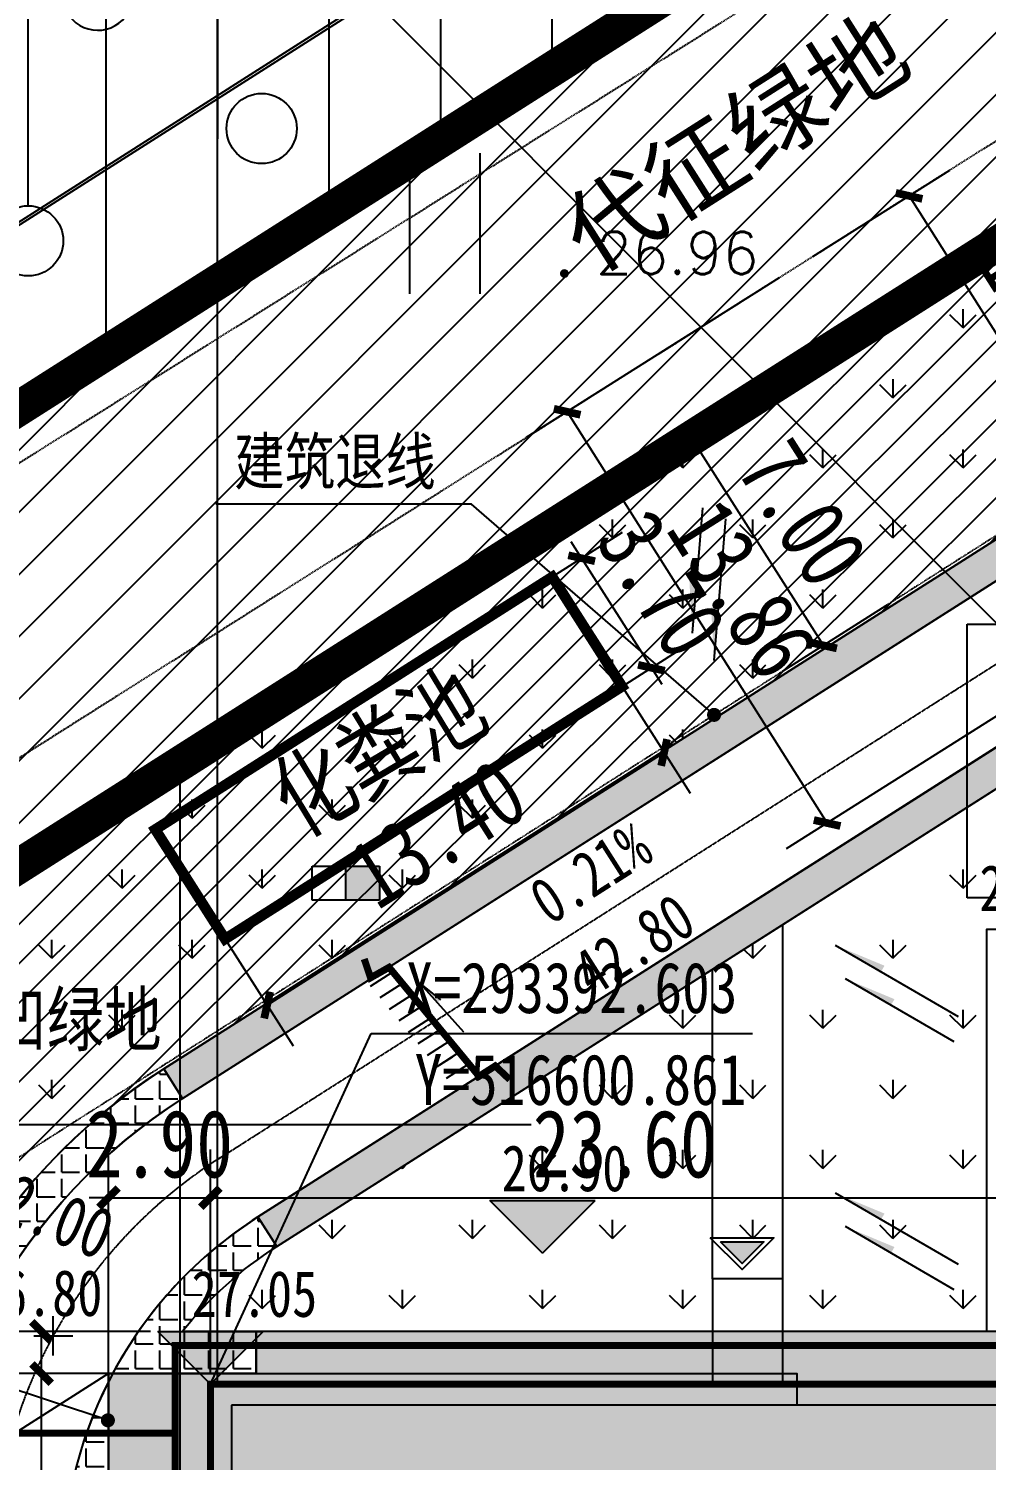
# Model space of a CAD drawing. Extents: x 1977 to 1034874806, y 3985 to 587211952.
# Drawn here: x 516595687 to 516622956, y 293390431 to 293431220 of the extents above; entities that cross this region are included whole.
import ezdxf
from ezdxf.xclip import XClip

# ---------------------------------------------------------------- set-up
doc = ezdxf.new("R2010")
doc.units = 0
doc.header["$LTSCALE"] = 10
doc.header["$MEASUREMENT"] = 0
doc.header["$XCLIPFRAME"] = 0
for name, pattern in [('ACAD_ISO04W100', [30, 24, -3, 0, -3]), ('DASH', [0.35, 0.25, -0.1]), ('X-地形图$0$444', [0.30000000000000004, 0.2, -0.1]), ('红线参照$0$DIVIDE2', [0.625, 0.25, -0.125, 0, -0.125, 0, -0.125])]:
    doc.linetypes.add(name, pattern=pattern)
for name, color, linetype in [('01-标注_入口', 7, 'Continuous'), ('01-标注_尺寸', 3, 'Continuous'), ('01-标注_符号2', 200, 'Continuous'), ('02-TEXT_房间', 7, 'Continuous'), ('02-TEXT_标注', 4, 'Continuous'), ('05-填充_第4批规证建筑', 252, 'Continuous'), ('A-E_楼梯', 171, 'Continuous'), ('DIM_ELEV', 3, 'Continuous'), ('DIM_SYMB', 3, 'Continuous'), ('M-建筑 地下室轮廓', 120, 'DASH'), ('M-建筑 坐标', 3, 'Continuous'), ('M-建筑 轮廓', 51, 'Continuous'), ('M-建筑 雨棚', 140, 'DASH'), ('M-建筑 首层轮廓', 4, 'Continuous'), ('M-建筑影响线', 9, 'Continuous'), ('M-用地 代征绿地', 126, 'Continuous'), ('M-用地 代征道路', 216, 'Continuous'), ('M-用地 地形图', 8, 'Continuous'), ('M-用地 建筑退线', 5, 'Continuous'), ('M-用地 红线', 20, 'ACAD_ISO04W100'), ('M-绿化 填充 实土109', 126, 'Continuous'), ('M-绿化 首层轮廓', 197, 'Continuous'), ('M-道路 边线', 2, 'Continuous'), ('M-雨水化粪', 4, 'TG_Y'), ('PUB_TEXT', 7, 'Continuous'), ('SPACE', 7, 'Continuous'), ('SPACE_HATCH', 8, 'Continuous'), ('TWT_雨水口', 4, 'Continuous'), ('X-地形图$0$GCD', 1, 'Continuous'), ('X-地形图$0$JTSS', 3, 'Continuous'), ('X-地形图$0$电力', 7, 'Continuous'), ('竖向', 3, 'Continuous'), ('透水铺装', 32, 'Continuous'), ('道路中心线', 1, 'Continuous'), ('道路横断面示意', 7, 'Continuous')]:
    doc.layers.add(name, color=color, linetype=linetype)
doc.styles.add('TG_LINETYPE', font='simplex_.ttf', dxfattribs={"width": 0.8, "height": 3, "bigfont": 'HZTXT'})
doc.styles.add('X-地形图$0$HZ', font='simplex.shx', dxfattribs={"bigfont": 'hztxt.shx'})
doc.styles.add('台湖总图-0812$0$黑体', font='simhei.ttf')
doc.styles.add('黑', font='simhei.ttf', dxfattribs={"width": 0.8})
doc.styles.add('黑体', font='simhei.ttf', dxfattribs={"width": 0.8})
doc.styles.add('黑体_T3', font='simhei.ttf', dxfattribs={"width": 0.8})
doc.linetypes.add('TG_Y', pattern='A,2,-0.3,["Y",TG_LINETYPE,S=0.1,R=0,X=-0.18,Y=-0.05],0', length=2.3)
doc.dimstyles.new('_TCH_ARCH&&550', dxfattribs={"dimtxt": 1925, "dimasz": 550, "dimexe": 1375, "dimexo": 0, "dimgap": 550, "dimtad": 1, "dimlfac": 0.001, "dimzin": 0, "dimdsep": 46, "dimtxsty": '黑体_T3', "dimblk": 'ARCHTICK', "dimcen": 0.09, "dimclrt": 7, "dimazin": 2, "dimtfac": 1, "dimtix": 1, "dimtmove": 2, "dimatfit": 3, "dimfxl": 0, "dimtolj": 1, "dimtzin": 0, "dimarcsym": 0})
pattern_1 = [(90, (517055335.4446925, 293344865.7831467), (-1995.59095, 1995.59095), [529.16132, -3462.0203]), (45, (517055335.4446925, 293344865.7831467), (-1995.592310163021, 1995.592310163021), [529.16132, -2293.0323]), (135, (517055335.4446925, 293344865.7831467), (-1995.592310163021, -1995.592310163021), [529.16132, -2293.0323])]
pattern_2 = [(0, (0, 0), (0, 698.5), [508, -190.5]), (90, (0, 0), (-698.5, 4.277078946022131e-14), [508, -190.5])]

# ---------------------------------------------------------------- blocks, each defined once
blk = doc.blocks.new('A$C45BC216B')
at = {"layer": '05-填充_第4批规证建筑', "ltscale": 0.02}
h = blk.add_hatch(color=256, dxfattribs=at)
h.dxf.hatch_style = 1
h.paths.add_polyline_path([(516645461.0649107, 293387803.4801897), (516671461.0649107, 293387803.4801906), (516671461.0648952, 293399803.4801601), (516704661.0649109, 293399803.480189), (516704661.064911, 293429303.4801897), (516661061.064911, 293429303.4801897), (516661061.0649109, 293408253.4801897), (516627261.0649125, 293408253.4801897), (516627261.0649125, 293404053.4801901), (516624461.0649107, 293404053.4801901), (516624461.0649107, 293392603.4801897), (516600861.0649108, 293392603.4801896), (516600861.0649108, 293362003.4801895), (516645461.0649107, 293362003.4801895)])
h = blk.add_hatch(color=256, dxfattribs=at)
h.dxf.hatch_style = 1
h.paths.add_polyline_path([(516602161.0649107, 293394103.4801896), (516602161.0649107, 293392903.4801899), (516597961.0649109, 293392903.4801899), (516597961.0649109, 293371703.4801898), (516599361.0649107, 293371703.4801898), (516599361.0649107, 293363103.4801896), (516600861.0649108, 293363103.4801896), (516600861.0649108, 293362003.4801895), (516602161.0649109, 293362003.4801895), (516602161.0649109, 293362603.4801899), (516601461.0649107, 293362603.4801899), (516601461.0649107, 293363103.4801896), (516601461.0649107, 293392003.4619933), (516644861.0649107, 293392003.4619933), (516644861.0649107, 293362603.4801899), (516602161.0649109, 293362603.4801899), (516602161.0649109, 293361903.4801899), (516617561.0649109, 293361903.4801899), (516617561.0649109, 293360503.4801898), (516644461.0649109, 293360503.4801898), (516644461.0649109, 293361203.4801896), (516648361.0649107, 293361203.4801896), (516648361.0649107, 293371703.4801896), (516646961.0649107, 293371703.4801896), (516646961.0649107, 293377303.4801899), (516648361.0649109, 293377303.4801899), (516648361.0649109, 293391453.4801899), (516646961.0649107, 293391453.4801899), (516646961.0649107, 293392603.4801896), (516628761.0649107, 293392603.4801896), (516628761.0649107, 293394103.4801896)])
h = blk.add_hatch(color=256, dxfattribs=at)
h.dxf.hatch_style = 1
h.paths.add_polyline_path([(516601461.0649107, 293392003.4619933), (516644861.0649107, 293392003.4619933), (516644861.0649107, 293362603.4801899), (516601461.0649107, 293362603.4801899)])
blk.add_lwpolyline([(516628761.0649107, 293394103.4801896), (516602161.0649107, 293394103.4801896), (516602161.0649107, 293392903.4801899), (516597961.0649109, 293392903.4801899), (516597961.0649109, 293371703.4801898), (516599361.0649107, 293371703.4801898), (516599361.0649107, 293363103.4801896), (516600861.0649108, 293363103.4801896), (516600861.0649108, 293362003.4801895), (516602161.0649109, 293362003.4801895), (516602161.0649109, 293362603.4801899), (516601461.0649107, 293362603.4801899), (516601461.0649107, 293363103.4801896)], dxfattribs=at)
at = {"layer": 'A-E_楼梯'}
blk.add_lwpolyline([(516617161.0649107, 293392603.4801897), (516617161.0649107, 293395603.4792562), (516615161.0649107, 293395603.4792562), (516615161.0649107, 293392603.4801897)], dxfattribs=at)
at = {"layer": 'M-建筑 轮廓'}
for points in [[(516602161.0649107, 293394103.4801896), (516602161.0649107, 293392903.4801899)], [(516646961.0649107, 293391453.4801899), (516646961.0649107, 293392603.4801896), (516628761.0649107, 293392603.4801896), (516628761.0649107, 293394103.4801896), (516619161.0649107, 293394103.4801896), (516602161.0649107, 293394103.4801896)], [(516597961.0649109, 293371703.4801898), (516597961.0649109, 293392903.4801899), (516617561.0649109, 293392903.4801899), (516617561.0649109, 293392003.4824865)], [(516601461.0649107, 293392003.4619933), (516601461.0649107, 293362603.4801899), (516644861.0649107, 293362603.4801899), (516644861.0649107, 293392003.4824865), (516601461.0649107, 293392003.4824865)]]:
    blk.add_lwpolyline(points, dxfattribs=at)
at = {"layer": 'M-建筑 首层轮廓', "const_width": 200}
blk.add_lwpolyline([(516645461.0649107, 293387803.4801897), (516671461.0649107, 293387803.4801906), (516671461.0648952, 293399803.4801601), (516704661.0649109, 293399803.480189), (516704661.064911, 293429303.4801897), (516661061.064911, 293429303.4801897), (516661061.0649109, 293408253.4801897), (516627261.0649125, 293408253.4801897), (516627261.0649125, 293404053.4801901), (516624461.0649107, 293404053.4801901), (516624461.0649107, 293392603.4801897), (516600861.0649108, 293392603.4801896), (516600861.0649108, 293362003.4801895), (516645461.0649107, 293362003.4801895), (516645461.0649107, 293387803.4801897)], dxfattribs=at)
blk = doc.blocks.new('A$C29D53FC1')
at = {"layer": '道路横断面示意'}
h = blk.add_hatch(color=256, dxfattribs=at)
h.dxf.hatch_style = 1
h.paths.add_polyline_path([(856.7492861747742, -124.9961168766022), (530.9660828113556, -20.01970621943474), (522.7596299648285, -76.26843333244324)])
for p, q in [((0, 0), (856.7492861747742, -124.9961168766022)), ((856.7492861747742, -124.9961168766022), (530.9660828113556, -20.01970621943474))]:
    blk.add_line(p, q, dxfattribs=at)
blk = doc.blocks.new('X-地形图$0$BC026')
for p, q in [((0, 0.5), (0, 4.499999999999972)), ((0.1900000000023283, 3.600000000005821), (0.389999999984866, 3.899999999994179)), ((0.389999999984866, 3.899999999994179), (0.4899999999906868, 4)), ((0.4899999999906868, 4), (0.6900000000023283, 3.899999999994179)), ((0.6900000000023283, 3.899999999994179), (0.889999999984866, 3.600000000005821)), ((0, 3.5), (0.1900000000023283, 3.600000000005821)), ((0.4899999999906868, 3.5), (1.489999999990687, 3.5)), ((0.889999999984866, 3.600000000005821), (0.9899999999906868, 3.5))]:
    blk.add_line(p, q)
blk.add_circle((0, 0), 0.5)
blk.add_arc((0.9899999999906868, 3.5), 0.5, 179, 0)
blk = doc.blocks.new('X-地形图$0$BC112')
for p, q in [((-0.4915175116158945, -0.9911522878941952), (-0.4915175116158944, 1.008847712105805)), ((0.5084824883841055, -0.9911522878941952), (0.5084824883841057, 1.008847712105805))]:
    blk.add_line(p, q)
blk = doc.blocks.new('X-地形图$0$BC200')
at = {"linetype": 'Continuous', "const_width": 0.25, "flags": 128}
blk.add_lwpolyline([(-0.125, 0, 1), (0.125, 0, 1)], format="xyb", close=True, dxfattribs=at)
blk = doc.blocks.new('X-地形图$0$A$C7BFD1BD2')
at = {"layer": 'X-地形图$0$GCD', "linetype": 'Continuous', "xscale": 0.4999999999999998, "yscale": 0.4999999999999998, "zscale": 0.4999999999999998, "rotation": 32.7878370276766}
blk.add_blockref('X-地形图$0$BC200', (-689.057538725785, -325.7570173363783), dxfattribs=at)
at = {"layer": 'X-地形图$0$GCD', "linetype": 'Continuous', "style": 'X-地形图$0$HZ'}
blk.add_text('26.96', height=1.2, dxfattribs=at).set_placement((-688.1562626607483, -325.7712108070846))
blk = doc.blocks.new('dixingtu')
at = {"linetype": 'Continuous', "flags": 128}
blk.add_lwpolyline([(516477350, 293350659.9999999), (516509017.2677822, 293370607.7003394), (516554766.3621155, 293399740.5104846), (516593674.5640129, 293424517.0721954), (516678045.6086006, 293478244.1603388), (516727579.904788, 293509787.369391), (516741990.7534523, 293518964.1306861), (516743641.0000001, 293520015.0000001), (516745467.4899663, 293520686.1968683), (516747307.2158424, 293521182.7947814), (516749380.9230906, 293521541.9296396), (516751784.9999999, 293521705.0000001), (516784668.0000001, 293542838.9999999), (516785298.1333502, 293544128.0076659), (516786034.6401555, 293545329.5288144), (516787337.4379943, 293546982.1601357), (516788634.3761, 293548245.0860239), (516791252.561213, 293549987.0634681), (516799819.4256775, 293554708.1119512), (516811396.8539117, 293560507.6106482), (516827341.3852009, 293567143.8703304)], dxfattribs=at)
for points in [[(516746042, 293503250), (516737758.9999999, 293505089), (516712451, 293488979), (516692895, 293482457), (516564247.9999999, 293400565), (516570155, 293391286)], [(516833602, 293391772), (516765370, 293498958), (516746042, 293503250), (516570155, 293391286), (516645905, 293272290)]]:
    blk.add_lwpolyline(points, close=True)
at = {"linetype": 'Continuous'}
for points in [[(516600000, 293390000), (516600000, 293410000)], [(516590000, 293400000), (516610000, 293400000)]]:
    blk.add_lwpolyline(points, dxfattribs=at)
blk.add_circle((516602320.6005094, 293428373.5058855), 1000, dxfattribs=at)
at = {"layer": 'X-地形图$0$JTSS', "linetype": 'Continuous', "flags": 128}
blk.add_lwpolyline([(516639854.0191551, 293454042.9590729), (516583216.4440803, 293417937.2168961)], dxfattribs=at)
at = {"layer": 'X-地形图$0$电力', "color": 1, "linetype": 'X-地形图$0$444', "ltscale": 15, "flags": 128}
for points in [[(517096040.4487052, 293622380.9259674), (517010927.5756931, 293583581.5241916), (516920513.3284032, 293582035.1778046), (516807062.1717331, 293552555.9432192), (516649774.270679, 293452964.209474), (516521231.8313367, 293372274.5795141)], [(517099757.972297, 293615401.366243), (517012674.3437461, 293575859.0646824), (516921641.1811662, 293574262.3667682), (516810373.721694, 293545381.210527), (516653221.6376883, 293446968.9922549), (516524795.2996068, 293365825.6311566)]]:
    blk.add_lwpolyline(points, dxfattribs=at)
at = {"linetype": 'Continuous'}
for name, p, xscale, yscale, zscale in [('X-地形图$0$A$C7BFD1BD2', (517300000, 293750000), 1000, 1000, 1000), ('X-地形图$0$BC026', (516595672.9999999, 293425174), 2000, 2000, 2000), ('X-地形图$0$BC112', (516607528.351617, 293425650.2202157), 2000, 2000, 2000)]:
    blk.add_blockref(name, p, dxfattribs=dict(at, xscale=xscale, yscale=yscale, zscale=zscale))
blk = doc.blocks.new('$TwtSys$00000424')
at = {"layer": 'TWT_雨水口', "linetype": 'ByBlock'}
for p, q in [((-600, 300), (600, 300)), ((-600, -300), (-600, 300)), ((0, -300), (0, 300)), ((600, 300), (600, -300)), ((600, -300), (-600, -300))]:
    blk.add_line(p, q, dxfattribs=at)
blk.add_solid([(0, 300), (600, 300), (0, -300), (600, -300)], dxfattribs=at)
blk = doc.blocks.new('A$C7D9C65F7')
for points in [[(21599.9999999404, 42650), (19550, 42650), (19550, 50450), (56700, 50450)], [(50400, 24000.0000000596), (50400, 21900), (45500.00000023842, 21900)]]:
    blk.add_lwpolyline(points)
blk = doc.blocks.new('_ArchTick')
at = {"color": 0, "linetype": 'ByBlock', "const_width": 0.4}
blk.add_lwpolyline([(-0.5, -0.5), (0.5, 0.5)], dxfattribs=at)
blk = doc.blocks.new('*D199')
at = {"layer": '01-标注_尺寸', "color": 0, "lineweight": -2, "transparency": 16777216}
for p, q in [((516612584.362431, 293412479.226196), (516614520.2432619, 293409438.1034093)), ((516602477.8524088, 293403402.2565307), (516613781.8709143, 293410598.0306814)), ((516601280.3439255, 293405283.4520453), (516603216.2247564, 293402242.3292587))]:
    blk.add_line(p, q, dxfattribs=at)
at = {"layer": 'Defpoints', "color": 0, "transparency": 16777216}
for p in [(516612584.362431, 293412479.226196), (516613781.8709143, 293410598.0306814), (516601280.3439255, 293405283.4520453)]:
    blk.add_point(p, dxfattribs=at)
at = {"layer": '01-标注_尺寸', "color": 0, "lineweight": -2, "transparency": 16777216, "xscale": 550, "yscale": 550, "zscale": 550}
for p, rotation in [((516613781.8709143, 293410598.0306814), 32.47951739491904), ((516602477.8524088, 293403402.2565307), 212.4795173949191)]:
    blk.add_blockref('_ArchTick', p, dxfattribs=dict(at, rotation=rotation))
at = {"layer": '01-标注_尺寸', "color": 7, "transparency": 16777216, "insert": (516607311.8446563, 293408285.1866288), "char_height": 1925, "attachment_point": 5, "rotation": 32.47951739491904, "style": '黑体_T3'}
blk.add_mtext('\\A1;13.40', dxfattribs=at)
blk = doc.blocks.new('*D200')
at = {"layer": '01-标注_尺寸', "color": 0, "lineweight": -2, "transparency": 16777216}
for p, q in [((516610597.4695686, 293415600.4850371), (516612593.0278178, 293416870.7931545)), ((516611433.1005458, 293416132.4208069), (516611137.7516067, 293416596.3917156)), ((516611433.1005458, 293416132.4208069), (516613419.9934083, 293413011.1619658)), ((516612584.362431, 293412479.226196), (516614579.9206803, 293413749.5343134)), ((516613419.9934083, 293413011.1619658), (516613715.3423473, 293412547.191057))]:
    blk.add_line(p, q, dxfattribs=at)
at = {"layer": 'Defpoints', "color": 0, "transparency": 16777216}
for p in [(516610597.4695686, 293415600.4850371), (516613419.9934083, 293413011.1619658), (516612584.362431, 293412479.226196)]:
    blk.add_point(p, dxfattribs=at)
at = {"layer": '01-标注_尺寸', "color": 0, "lineweight": -2, "transparency": 16777216, "xscale": 550, "yscale": 550, "zscale": 550}
for p, rotation in [((516611433.1005458, 293416132.4208069), 302.4795173949512), ((516613419.9934083, 293413011.1619658), 122.4795173949512)]:
    blk.add_blockref('_ArchTick', p, dxfattribs=dict(at, rotation=rotation))
at = {"layer": '01-标注_尺寸', "color": 7, "transparency": 16777216, "insert": (516613711.5899997, 293415389.8083917), "char_height": 1925, "attachment_point": 5, "rotation": 302.47951739495124, "style": '黑体_T3'}
blk.add_mtext('\\A1;3.70', dxfattribs=at)
blk = doc.blocks.new('*D213')
at = {"layer": '01-标注_尺寸', "color": 0, "lineweight": -2, "transparency": 16777216}
for p, q in [((516600861.0649113, 293392903.480189), (516600861.0649113, 293399289.8989553)), ((516624461.0649112, 293392903.480189), (516624461.0649112, 293399289.8989553)), ((516600861.0649113, 293397914.8989553), (516624461.0649112, 293397914.8989553))]:
    blk.add_line(p, q, dxfattribs=at)
at = {"layer": 'Defpoints', "color": 0, "transparency": 16777216}
for p in [(516624461.0649112, 293397914.8989553), (516600861.0649113, 293392903.480189), (516624461.0649112, 293392903.480189)]:
    blk.add_point(p, dxfattribs=at)
at = {"layer": '01-标注_尺寸', "color": 0, "lineweight": -2, "transparency": 16777216, "xscale": 550, "yscale": 550, "zscale": 550, "rotation": 180}
blk.add_blockref('_ArchTick', (516600861.0649113, 293397914.8989553), dxfattribs=at)
at = {"layer": '01-标注_尺寸', "color": 0, "lineweight": -2, "transparency": 16777216, "xscale": 550, "yscale": 550, "zscale": 550}
blk.add_blockref('_ArchTick', (516624461.0649112, 293397914.8989553), dxfattribs=at)
at = {"layer": '01-标注_尺寸', "color": 7, "transparency": 16777216, "insert": (516612661.0649112, 293399438.2135621), "char_height": 1925, "attachment_point": 5, "style": '黑体_T3'}
blk.add_mtext('\\A1;23.60', dxfattribs=at)
blk = doc.blocks.new('*D214')
at = {"layer": '01-标注_尺寸', "color": 0, "lineweight": -2, "transparency": 16777216}
for p, q in [((516597961.0649115, 293392903.480189), (516597961.0649115, 293399289.8989553)), ((516600861.0649113, 293392903.480189), (516600861.0649113, 293399289.8989553)), ((516597961.0649115, 293397914.8989553), (516597411.0649115, 293397914.8989553)), ((516597961.0649115, 293397914.8989553), (516600861.0649113, 293397914.8989553)), ((516600861.0649113, 293397914.8989553), (516601411.0649113, 293397914.8989553))]:
    blk.add_line(p, q, dxfattribs=at)
at = {"layer": 'Defpoints', "color": 0, "transparency": 16777216}
for p in [(516600861.0649113, 293397914.8989553), (516597961.0649115, 293392903.480189), (516600861.0649113, 293392903.480189)]:
    blk.add_point(p, dxfattribs=at)
at = {"layer": '01-标注_尺寸', "color": 0, "lineweight": -2, "transparency": 16777216, "xscale": 550, "yscale": 550, "zscale": 550}
blk.add_blockref('_ArchTick', (516597961.0649115, 293397914.8989553), dxfattribs=at)
at = {"layer": '01-标注_尺寸', "color": 0, "lineweight": -2, "transparency": 16777216, "xscale": 550, "yscale": 550, "zscale": 550, "rotation": 180}
blk.add_blockref('_ArchTick', (516600861.0649113, 293397914.8989553), dxfattribs=at)
at = {"layer": '01-标注_尺寸', "color": 7, "transparency": 16777216, "insert": (516599411.0649114, 293399438.2135621), "char_height": 1925, "attachment_point": 5, "style": '黑体_T3'}
blk.add_mtext('\\A1;2.90', dxfattribs=at)
blk = doc.blocks.new('*D244')
at = {"layer": '01-标注_尺寸', "color": 0, "lineweight": -2, "transparency": 16777216}
for p, q in [((516617058.3320761, 293424119.8530002), (516609857.9995436, 293419570.4810299)), ((516611020.4160411, 293420304.9283638), (516618423.1488762, 293408588.5555524)), ((516624461.0649111, 293412403.4801888), (516617260.7323787, 293407854.1082186))]:
    blk.add_line(p, q, dxfattribs=at)
at = {"layer": 'Defpoints', "color": 0, "transparency": 16777216}
for p in [(516617058.3320761, 293424119.8530002), (516624461.0649111, 293412403.4801888), (516618423.1488762, 293408588.5555524)]:
    blk.add_point(p, dxfattribs=at)
at = {"layer": '01-标注_尺寸', "color": 0, "lineweight": -2, "transparency": 16777216, "xscale": 550, "yscale": 550, "zscale": 550}
for p, rotation in [((516611020.4160411, 293420304.9283638), 122.2858453765539), ((516618423.1488762, 293408588.5555524), 302.2858453765539)]:
    blk.add_blockref('_ArchTick', p, dxfattribs=dict(at, rotation=rotation))
at = {"layer": '01-标注_尺寸', "color": 7, "transparency": 16777216, "insert": (516616000.440606, 293415254.6340254), "char_height": 1925, "attachment_point": 5, "rotation": 302.28584537655394, "style": '黑体_T3'}
blk.add_mtext('\\A1;13.86', dxfattribs=at)
blk = doc.blocks.new('*D253')
at = {"layer": '01-标注_尺寸', "color": 0, "lineweight": -2, "transparency": 16777216}
for p, q in [((516618019.0289996, 293424726.848253), (516621917.4470535, 293427189.9780797)), ((516620755.030556, 293426455.5307458), (516626414.3219881, 293417498.5185525)), ((516623678.3204317, 293415769.8360596), (516627576.7384856, 293418232.9658864))]:
    blk.add_line(p, q, dxfattribs=at)
at = {"layer": 'Defpoints', "color": 0, "transparency": 16777216}
for p in [(516618019.0289996, 293424726.848253), (516626414.3219881, 293417498.5185525), (516623678.3204317, 293415769.8360596)]:
    blk.add_point(p, dxfattribs=at)
at = {"layer": '01-标注_尺寸', "color": 0, "lineweight": -2, "transparency": 16777216, "xscale": 550, "yscale": 550, "zscale": 550}
for p, rotation in [((516620755.030556, 293426455.5307458), 122.2858453766537), ((516626414.3219881, 293417498.5185525), 302.2858453766537)]:
    blk.add_blockref('_ArchTick', p, dxfattribs=dict(at, rotation=rotation))
at = {"layer": '01-标注_尺寸', "color": 7, "transparency": 16777216, "insert": (516624872.477021, 293422790.6932685), "char_height": 1925, "attachment_point": 5, "rotation": 302.2858453766537, "style": '黑体_T3'}
blk.add_mtext('\\A1;10.60', dxfattribs=at)
blk = doc.blocks.new('*D254')
at = {"layer": '01-标注_尺寸', "color": 0, "lineweight": -2, "transparency": 16777216}
for p, q in [((516590675.438276, 293404348.6501726), (516585352.1888889, 293400960.0410407)), ((516586512.1161609, 293401698.4133883), (516593797.7427964, 293390253.2434046)), ((516597961.0649116, 293392903.480189), (516592637.8155244, 293389514.8710571))]:
    blk.add_line(p, q, dxfattribs=at)
at = {"layer": 'Defpoints', "color": 0, "transparency": 16777216}
for p in [(516590675.438276, 293404348.6501726), (516597961.0649116, 293392903.480189), (516593797.7427964, 293390253.2434046)]:
    blk.add_point(p, dxfattribs=at)
at = {"layer": '01-标注_尺寸', "color": 0, "lineweight": -2, "transparency": 16777216, "xscale": 550, "yscale": 550, "zscale": 550}
for p, rotation in [((516586512.1161609, 293401698.4133883), 122.4795173932169), ((516593797.7427964, 293390253.2434046), 302.479517393217)]:
    blk.add_blockref('_ArchTick', p, dxfattribs=dict(at, rotation=rotation))
at = {"layer": '01-标注_尺寸', "color": 7, "transparency": 16777216, "insert": (516591430.8494779, 293396788.0379787), "char_height": 1925, "attachment_point": 5, "rotation": 302.47951739321695, "style": '黑体_T3'}
blk.add_mtext('\\A1;13.57', dxfattribs=at)
blk = doc.blocks.new('*D316')
at = {"layer": '01-标注_尺寸', "color": 0, "lineweight": -2, "transparency": 16777216}
for p, q in [((516616334.6112803, 293420682.4533886), (516613401.5129349, 293418815.3374383)), ((516614561.4402069, 293419553.7097859), (516618320.4267033, 293413648.6254919)), ((516620093.5977767, 293414777.3690947), (516617160.4994313, 293412910.2531444))]:
    blk.add_line(p, q, dxfattribs=at)
at = {"layer": 'Defpoints', "color": 0, "transparency": 16777216}
for p in [(516616334.6112803, 293420682.4533886), (516620093.5977767, 293414777.3690947), (516618320.4267033, 293413648.6254919)]:
    blk.add_point(p, dxfattribs=at)
at = {"layer": '01-标注_尺寸', "color": 0, "lineweight": -2, "transparency": 16777216, "xscale": 550, "yscale": 550, "zscale": 550}
for p, rotation in [((516614561.4402069, 293419553.7097859), 122.4795173935385), ((516618320.4267033, 293413648.6254919), 302.4795173935385)]:
    blk.add_blockref('_ArchTick', p, dxfattribs=dict(at, rotation=rotation))
at = {"layer": '01-标注_尺寸', "color": 7, "transparency": 16777216, "insert": (516617725.9764779, 293417419.1846442), "char_height": 1925, "attachment_point": 5, "rotation": 302.4795173935385, "style": '黑体_T3'}
blk.add_mtext('\\A1;7.00', dxfattribs=at)
blk = doc.blocks.new('*D338')
at = {"layer": '01-标注_尺寸', "color": 0, "lineweight": -2, "transparency": 16777216}
for p, q in [((516599158.2721416, 293392903.480189), (516594678.4556226, 293392903.480189)), ((516596053.4556226, 293361903.480189), (516596053.4556226, 293392903.480189)), ((516599158.2721416, 293361903.480189), (516594678.4556226, 293361903.480189))]:
    blk.add_line(p, q, dxfattribs=at)
at = {"layer": 'Defpoints', "color": 0, "transparency": 16777216}
for p in [(516596053.4556226, 293392903.480189), (516599158.2721416, 293392903.480189), (516599158.2721416, 293361903.480189)]:
    blk.add_point(p, dxfattribs=at)
at = {"layer": '01-标注_尺寸', "color": 0, "lineweight": -2, "transparency": 16777216, "xscale": 550, "yscale": 550, "zscale": 550}
for p, rotation in [((516596053.4556226, 293392903.480189), 90), ((516596053.4556226, 293361903.480189), 270)]:
    blk.add_blockref('_ArchTick', p, dxfattribs=dict(at, rotation=rotation))
at = {"layer": '01-标注_尺寸', "color": 7, "transparency": 16777216, "insert": (516594530.1410158, 293377403.480189), "char_height": 1925, "attachment_point": 5, "rotation": 90, "style": '黑体_T3'}
blk.add_mtext('\\A1;31.00', dxfattribs=at)
blk = doc.blocks.new('*D339')
at = {"layer": '01-标注_尺寸', "color": 0, "lineweight": -2, "transparency": 16777216}
for p, q in [((516599158.2721416, 293394103.4801887), (516594678.4556226, 293394103.4801887)), ((516596053.4556226, 293392903.480189), (516596053.4556226, 293394103.4801887)), ((516599158.2721416, 293392903.480189), (516594678.4556226, 293392903.480189))]:
    blk.add_line(p, q, dxfattribs=at)
at = {"layer": 'Defpoints', "color": 0, "transparency": 16777216}
for p in [(516596053.4556226, 293394103.4801887), (516599158.2721416, 293394103.4801887), (516599158.2721416, 293392903.480189)]:
    blk.add_point(p, dxfattribs=at)
at = {"layer": '01-标注_尺寸', "color": 0, "lineweight": -2, "transparency": 16777216, "xscale": 550, "yscale": 550, "zscale": 550}
for p, rotation in [((516596053.4556226, 293394103.4801887), 90), ((516596053.4556226, 293392903.480189), 270)]:
    blk.add_blockref('_ArchTick', p, dxfattribs=dict(at, rotation=rotation))
at = {"layer": '01-标注_尺寸', "color": 7, "transparency": 16777216, "insert": (516594158.916707, 293393556.8617455), "char_height": 1925, "attachment_point": 5, "rotation": 90, "style": '黑体_T3'}
blk.add_mtext('\\A1;1.20', dxfattribs=at)

msp = doc.modelspace()

# ---------------------------------------------------------------- hatches: boundary and pattern name
h = msp.add_hatch(color=1)
h.dxf.hatch_style = 1
h.paths.add_polyline_path([(516615386.2796226, 293396653.8706077), (516616616.6330776, 293396653.8706077), (516616001.4563501, 293396038.6938801)])
at = {"layer": 'DIM_ELEV'}
for points in [[(516610321.1564862, 293396337.8198789), (516608821.1564862, 293397837.8198789), (516611821.1564862, 293397837.8198789)], [(516600869.0079799, 293392603.5762017), (516599369.0079799, 293394103.5762017), (516602369.0079799, 293394103.5762017)]]:
    msp.add_hatch(color=256, dxfattribs=at).paths.add_polyline_path(points)
at = {"layer": 'DIM_SYMB'}
for points in [[(516614577.2230176, 293413999.2750208), (516614700.6563978, 293415494.1877944), (516614501.3346946, 293415510.6455784)], [(516615196.8948054, 293413221.6954435), (516615320.3281856, 293414716.6082171), (516615121.0064824, 293414733.0660011)], [(516618659.3933436, 293405103.9558816), (516619956.4466592, 293404350.5285816), (516620056.9036325, 293404523.4690236)], [(516618943.059326, 293404150.9833038), (516620240.1126416, 293403397.5560038), (516620340.5696149, 293403570.4964459)], [(516618659.3933436, 293398042.3621137), (516619956.4466592, 293397288.9348137), (516620056.9036325, 293397461.8752558)], [(516618943.059326, 293397089.3895359), (516620240.1126416, 293396335.9622359), (516620340.5696149, 293396508.902678)]]:
    msp.add_hatch(color=256, dxfattribs=at).paths.add_polyline_path(points)
at = {"layer": 'M-用地 代征绿地'}
h = msp.add_hatch(dxfattribs=at)
h.set_pattern_fill('普通砖', color=256, scale=500)
h.set_pattern_definition([(45, (5.364418029785156e-07, 897.5567491059301), (-883.8838300365748, 883.883830036575), [])])
edge = h.paths.add_edge_path()
edge.add_arc((516674838.2588053, 293463858.4275588), 9000.000000046586, 358.7041684678027, 392.4466951964138)
edge.add_line((516682433.2773948, 293468687.0601422), (516680064.9740942, 293472412.7369305))
edge.add_arc((516674923.0617489, 293469241.9651816), 6040.948274144181, 31.66015210198248, 46.82874837842731)
edge.add_line((516679056.1653323, 293473647.7013085), (516564248.0000005, 293400564.9999991))
edge.add_line((516564248.0000005, 293400564.9999991), (516570155.0000005, 293391285.9999991))
edge.add_line((516570155.0000005, 293391285.9999991), (516683835.9571207, 293463654.89617))
at = {"layer": 'M-用地 代征道路', "linetype": 'Continuous'}
h = msp.add_hatch(dxfattribs=at)
h.set_pattern_fill('ANSI31', color=256, scale=2000, angle=45)
h.set_pattern_definition([(90, (5.364418029785156e-07, -8.940696716308594e-07), (-3175, 6.821210263296962e-13), [])])
h.paths.add_polyline_path([(516760762.0000005, 293543440.9999991), (516556194.0000005, 293413218.9999991), (516564248.0000005, 293400564.9999991), (516692895.0000005, 293482456.9999991), (516712451.0000005, 293488978.9999991), (516737759.0000005, 293505088.9999991), (516746042.0000005, 293503249.9999991), (516765370.0000005, 293498957.9999991), (516833602.0000005, 293391771.9999991), (516850473.0000005, 293402511.9999991)])
at = {"layer": 'M-绿化 填充 实土109'}
h = msp.add_hatch(dxfattribs=at)
h.set_pattern_fill('GRASS', color=256, scale=1000)
h.set_pattern_definition(pattern_1)
h.paths.add_polyline_path([(516633779.2373632, 293425520.5157691, -0.1461276572978251), (516629658.0843403, 293420761.7803442), (516599532.0141963, 293401584.4942587, 0.2390501893800073), (516591697.2521083, 293388353.4799591), (516585561.0649102, 293388353.4799591), (516585561.0649102, 293374453.4801893), (516587061.0649102, 293374453.4801893), (516587061.0649102, 293373853.4801893), (516591660.981402, 293373853.4801893), (516591660.981402, 293362453.7578464, 0.1426759370933009), (516594320.0930377, 293353324.742515), (516570154.9999995, 293391285.9999997), (516682790.9449584, 293462989.6451162, -0.2274362349492388), (516679138.1643974, 293457112.2573946), (516663093.1023854, 293446898.4871324), (516658161.0647548, 293446898.4871324), (516658161.0647548, 293443758.9099562), (516639024.3412582, 293431577.0881583, 0.1461276583296468)])
h = msp.add_hatch(dxfattribs=at)
h.set_pattern_fill('GRASS', color=256, scale=1000)
h.set_pattern_definition(pattern_1)
edge = h.paths.add_edge_path()
edge.add_line((516624461.0649102, 293410341.0102423), (516624461.0649102, 293405553.4801898))
edge.add_line((516624461.0649102, 293405553.4801898), (516622961.0649102, 293405553.4801898))
edge.add_line((516622961.0649102, 293405553.4801898), (516622961.0649102, 293394103.4801893))
edge.add_line((516622961.0649102, 293394103.4801893), (516600062.1217643, 293394103.5762019))
edge.add_arc((516608660.9814051, 293387243.5752547), 11000.00000533035, 122.47951739918119, 141.4178236958619, ccw=False)
edge.add_line((516602754.0026212, 293396522.993435), (516624461.0649102, 293410341.0102423))
at = {"layer": 'SPACE_HATCH'}
h = msp.add_hatch(dxfattribs=at)
h.set_pattern_fill('ANSI31', color=256, scale=500, style=0)
h.set_pattern_definition([(45, (0, 0), (-561.2660075668219, 561.266007566822), [])])
h.paths.add_polyline_path([(516629658.0843403, 293420761.7803442, 0.1461276572978447), (516633779.2373632, 293425520.5157691, -0.1461276517003925), (516639024.3409516, 293431577.0879632), (516658161.0647548, 293443758.9099562), (516658161.0647548, 293446898.4871324), (516663093.1034821, 293446898.4871324), (516679138.1643974, 293457112.2573946, 0.2274362349483184), (516682790.9449584, 293462989.6451162), (516570154.9999995, 293391285.9999997), (516594320.0930377, 293353324.742515, -0.1426759370958129), (516591660.981402, 293362453.7578465), (516591660.981402, 293373853.4801893), (516587061.0649102, 293373853.4801893), (516587061.0649102, 293374453.4801893), (516585561.0649102, 293374453.4801893), (516585561.0649102, 293388353.4799591), (516591697.2521083, 293388353.4799591, -0.2390501893796007), (516599532.0141963, 293401584.4942587)])
h = msp.add_hatch(dxfattribs=at)
h.set_pattern_fill('ANGLE', color=256, scale=200, style=0)
h.set_pattern_definition(pattern_2)
h.paths.add_polyline_path([(516634690.8860255, 293425109.5441133, -0.1461276517002425), (516639561.3393576, 293430733.5040078), (516641720.1816112, 293432107.7535304), (516641183.1835217, 293432951.3369892), (516639024.3412682, 293431577.0874667, 0.1461276517008503), (516633779.2376798, 293425520.5152726, -0.1461276572971821), (516629658.084657, 293420761.7798477), (516599532.014513, 293401584.4937622), (516600069.0122884, 293400740.9101035), (516630195.0827279, 293419918.1963772, 0.1461276572966643)])
h = msp.add_hatch(dxfattribs=at)
h.set_pattern_fill('ANGLE', color=256, scale=200, style=0)
h.set_pattern_definition(pattern_2)
h.paths.add_polyline_path([(516659569.0082957, 293414753.5757071), (516631278.3464848, 293414753.5757074, 0.1426750810628694), (516628056.3580592, 293413815.0765308), (516602217.004646, 293397366.5762683), (516602754.0027354, 293396522.9928095), (516628593.3561302, 293412971.4930602, -0.1426750810642387), (516631278.3464849, 293413753.5757074), (516659569.0082957, 293413753.5757071)])
h = msp.add_hatch(dxfattribs=at)
h.set_pattern_fill('ANGLE', color=256, scale=200, style=0)
h.set_pattern_definition(pattern_2)
h.paths.add_polyline_path([(516592660.9817189, 293387243.5747627, -0.256386554436448), (516600069.0122884, 293400740.9101035), (516599532.014513, 293401584.4937622, 0.2563865602714726), (516591660.9817189, 293387243.5747627), (516591660.9817188, 293380703.480803), (516592261.0645749, 293380703.4806904), (516592261.0643985, 293378053.4808123), (516591660.9817188, 293378053.4808123), (516591660.9817188, 293368040.3079652), (516592660.9817188, 293368040.3079651)])
h = msp.add_hatch(dxfattribs=at)
h.set_pattern_fill('ANGLE', color=256, scale=200, style=0)
h.set_pattern_definition(pattern_2)
h.paths.add_polyline_path([(516602161.0649112, 293394103.5674012), (516600062.1217643, 293394103.5762019, -0.08282254462743512), (516602754.0024192, 293396522.9933063), (516602217.0043303, 293397366.5767642, 0.1288944824786246), (516598079.6073819, 293392903.480189), (516602161.0649112, 293392903.480189)])
h = msp.add_hatch(dxfattribs=at)
h.set_pattern_fill('ANGLE', color=256, scale=200, style=0)
h.set_pattern_definition(pattern_2)
h.paths.add_polyline_path([(516597660.9814026, 293387243.7333175, -0.05859244318483049), (516597961.0649115, 293389795.3956101), (516597961.0649114, 293392676.0504835, 0.1179925698714909), (516596660.9814032, 293387243.5752586), (516596660.9814031, 293368040.308461, 0.1426768708303805), (516598538.0249691, 293361596.2605844, 0.2469391788230844), (516608429.7335865, 293356403.5762051), (516608429.7335865, 293357403.5762056, -0.2420377911846688), (516599482.9077189, 293362004.0204985, -0.07611968285795785), (516598686.6222607, 293363403.4801883, -0.1020827882980979), (516597660.7013521, 293367753.6230904)])

# ---------------------------------------------------------------- linework, layer by layer
at = {"ltscale": 0.02}
for points in [[(516617161.0649112, 293395603.4792553), (516617161.0649112, 293405694.0646312)], [(516615161.0649112, 293395603.4792553), (516615161.0649112, 293404420.9290384)]]:
    msp.add_lwpolyline(points, dxfattribs=at)
at = {"color": 1}
msp.add_lwpolyline([(516615094.2563501, 293396774.8306077), (516616908.6563501, 293396774.8306077), (516616001.45635, 293395867.6306075), (516615094.2563501, 293396774.8306077)], dxfattribs=at)
msp.add_lwpolyline([(516615386.2796226, 293396653.8706077), (516616616.6330776, 293396653.8706077), (516616001.4563501, 293396038.6938801)], close=True, dxfattribs=at)
msp.add_lwpolyline([(516615386.2796226, 293396653.8706077), (516616616.6330776, 293396653.8706077), (516616001.4563501, 293396038.6938801)], close=True, dxfattribs=at)
at = {"layer": '01-标注_尺寸', "color": 221}
msp.add_lwpolyline([(516592619.9760377, 293397593.0649323, 0, 0, 0), (516598363.3363042, 293395266.836156, 363, 0, 0), (516599382.8829839, 293394853.8899512, 0, 0, 0)], format="xyseb", dxfattribs=at)
at = {"layer": '01-标注_符号2'}
for p, q in [((516625098.3769397, 293412418.0157458), (516603630.5085125, 293433932.2194621)), ((516597943.6493865, 293391571.9761022), (516589436.4741142, 293394404.6755962))]:
    msp.add_line(p, q, dxfattribs=at)
at = {"layer": '01-标注_符号2', "const_width": 200}
msp.add_lwpolyline([(516598038.5278345, 293391540.3836966, 1), (516597848.7709384, 293391603.5685079, 1)], format="xyb", close=True, dxfattribs=at)
at = {"layer": 'DIM_ELEV'}
for p, q in [((516610321.1564862, 293396337.8198789), (516608821.1564862, 293397837.8198789)), ((516608821.1564862, 293397837.8198789), (516611821.1564862, 293397837.8198789)), ((516610321.1564862, 293396337.8198789), (516611821.1564862, 293397837.8198789)), ((516600869.0079799, 293392603.5762017), (516599369.0079799, 293394103.5762017)), ((516599369.0079799, 293394103.5762017), (516602369.0079799, 293394103.5762017)), ((516600869.0079799, 293392603.5762017), (516602369.0079799, 293394103.5762017))]:
    msp.add_line(p, q, dxfattribs=at)
at = {"layer": 'DIM_SYMB'}
for points in [[(516614871.7702435, 293417566.5629767), (516614577.2230176, 293413999.2750208)], [(516615530.0160148, 293417256.1563837), (516615196.8948054, 293413221.6954435)], [(516622159.8724562, 293403070.6111494), (516618659.3933436, 293405103.9558816)], [(516622038.1982214, 293402353.0910252), (516618943.059326, 293404150.9833038)], [(516622159.8724562, 293396009.0173815), (516618659.3933436, 293398042.3621137)], [(516622038.1982214, 293395291.4972574), (516618943.059326, 293397089.3895359)]]:
    msp.add_lwpolyline(points, dxfattribs=at)
at = {"layer": 'M-建筑 地下室轮廓', "color": 5, "ltscale": 1.25, "const_width": 200, "flags": 128}
msp.add_lwpolyline([(516739988.0998544, 293410986.3910934), (516770150.7474848, 293427229.1612573), (516768349.0525442, 293430574.889177), (516757260.2105089, 293424603.4799587), (516752461.0649156, 293424603.479958), (516752460.9032056, 293424603.3329554), (516750460.4032091, 293424603.3329554), (516750460.56492, 293424603.4799587), (516731361.0649039, 293424603.4798013), (516731361.0648761, 293427003.4799109), (516729261.0650681, 293427003.4797535), (516729261.0649112, 293436203.4801903), (516729261.0649112, 293436203.4801903), (516752461.0649112, 293436203.4801903, 0.3115187985626325), (516761661.0649168, 293446203.4799585), (516761661.0649157, 293476503.4801903), (516745261.0649101, 293476503.4801903), (516745261.0649101, 293476503.4801904), (516723061.0649101, 293476503.4801903), (516723061.0649112, 293476303.4799585), (516723061.0649112, 293472203.4799585), (516716461.0649111, 293472203.47995), (516716461.0649112, 293442103.4799592), (516669661.0649112, 293442103.4799594), (516669661.0649112, 293442103.4799594), (516658161.0647548, 293434916.5416476), (516658161.0647548, 293407953.4799592), (516624761.0649112, 293407953.4799592), (516624761.0649112, 293393703.4799562), (516624761.0649112, 293393703.4799562), (516599861.0649111, 293393703.4799496), (516599861.0649111, 293360803.4799579), (516636111.0649299, 293360803.4799581), (516636111.06493, 293343053.561977)], format="xyb", dxfattribs=at)
msp.add_lwpolyline([(516599861.0649111, 293391203.4801887), (516594661.0649112, 293391203.4801887), (516594661.0649112, 293386853.4801887), (516587061.0649112, 293386853.4799585), (516587061.0649112, 293373853.4801887), (516594661.0649112, 293373853.4801887), (516594661.0649112, 293363403.4801886), (516599861.0649111, 293363403.4801884)], dxfattribs=at)
at = {"layer": 'M-建筑 坐标'}
for p, q in [((516600861.0649113, 293392603.4801887), (516605439.1844431, 293402589.1051344)), ((516605439.1844431, 293402589.1051344), (516616296.5093375, 293402589.1051344))]:
    msp.add_line(p, q, dxfattribs=at)
at = {"layer": 'M-建筑影响线', "linetype": 'DASH', "ltscale": 2}
msp.add_lwpolyline([(516601069.0079798, 293392603.5762013), (516601069.0079798, 293488483.5762013), (516645469.0079798, 293488483.5762013), (516645469.0079798, 293387803.5762013)], dxfattribs=at)
at = {"layer": 'M-用地 代征道路', "linetype": 'Continuous'}
msp.add_lwpolyline([(516833602.0000005, 293391771.9999991), (516850473.0000005, 293402511.9999991), (516760762.0000005, 293543440.9999991), (516556194.0000005, 293413218.9999991), (516564248.0000005, 293400564.9999991), (516692895.0000005, 293482456.9999991), (516712451.0000005, 293488978.9999991), (516737759.0000005, 293505088.9999991), (516765370.0000005, 293498957.9999991), (516833602.0000005, 293391771.9999991)], close=True, dxfattribs=at)
at = {"layer": 'M-用地 建筑退线'}
for p, q in [((516608296.9822017, 293417675.0838081), (516601017.20776, 293417675.0838081)), ((516615203.9833728, 293411669.9662118), (516608296.9822017, 293417675.0838081))]:
    msp.add_line(p, q, dxfattribs=at)
at = {"layer": 'M-用地 建筑退线', "linetype": '红线参照$0$DIVIDE2', "lineweight": -3}
msp.add_lwpolyline([(516825011.8950294, 293392230.9073272), (516761021.9791523, 293492753.0145211), (516747355.0484933, 293495787.91034), (516579819.1053461, 293389139.9241982), (516649125.0583299, 293280266.8854061)], close=True, dxfattribs=at)
at = {"layer": 'M-用地 建筑退线', "const_width": 200}
msp.add_lwpolyline([(516615279.4491746, 293411604.3543778, 1), (516615128.517571, 293411735.5780458, 1)], format="xyb", close=True, dxfattribs=at)
at = {"layer": 'M-用地 红线', "ltscale": 0.05, "const_width": 1000}
for points in [[(516746042.0000005, 293503249.9999991), (516737759.0000005, 293505088.9999991), (516712451.0000005, 293488978.9999991), (516692895.0000005, 293482456.9999991), (516564248.0000005, 293400564.9999991), (516570155.0000005, 293391285.9999991), (516746042.0000005, 293503249.9999991)], [(516833602.0000005, 293391771.9999991), (516765370.0000005, 293498957.9999991), (516746042.0000005, 293503249.9999991), (516570155.0000005, 293391285.9999991), (516645905.0000005, 293272289.9999991), (516833602.0000005, 293391771.9999991)], [(516833602.0000005, 293391771.9999991), (516765370.0000005, 293498957.9999991), (516746042.0000005, 293503249.9999991), (516570155.0000005, 293391285.9999991), (516645905.0000005, 293272289.9999991), (516833602.0000005, 293391771.9999991)]]:
    msp.add_lwpolyline(points, close=True, dxfattribs=at)
at = {"layer": 'M-绿化 首层轮廓'}
msp.add_lwpolyline([(516629658.0843403, 293420761.7803442, 0.1461276572978839), (516633779.2373632, 293425520.5157691, -0.1461276517006658), (516639024.3409516, 293431577.0879632), (516658161.0647548, 293443758.9099562), (516658161.0647548, 293446898.4871324), (516663093.1023854, 293446898.4871324), (516679138.1643974, 293457112.2573946, 0.2274362349489184), (516682790.9449584, 293462989.6451162), (516570154.9999995, 293391285.9999997), (516594320.0930377, 293353324.742515, -0.1426759370955387), (516591660.981402, 293362453.7578465), (516591660.981402, 293373853.4801893), (516587061.0649102, 293373853.4801893), (516587061.0649102, 293374453.4801893), (516585561.0649102, 293374453.4801893), (516585561.0649102, 293388353.4799591), (516591697.2521083, 293388353.4799591, -0.2390501893796931), (516599532.0141963, 293401584.4942587), (516629658.0843403, 293420761.7803442, 0.1461276572978839)], format="xyb", close=True, dxfattribs=at)
msp.add_lwpolyline([(516624461.0649102, 293410341.0102423), (516624461.0649102, 293405553.4801898), (516622961.0649102, 293405553.4801898), (516622961.0649102, 293394103.4801893), (516600062.1217643, 293394103.5762019, -0.08282255010926527), (516602754.0026212, 293396522.993435), (516624461.0649102, 293410341.0102423)], format="xyb", dxfattribs=at)
at = {"layer": 'M-道路 边线'}
for p, q in [((516600069.0122683, 293400740.9107876), (516630195.0824122, 293419918.1968731)), ((516602217.0045521, 293397366.5769053), (516628056.3648067, 293413815.0815229))]:
    msp.add_line(p, q, dxfattribs=at)
for radius in [16000, 12000]:
    msp.add_arc((516608660.9814032, 293387243.5752585), radius, 122.4795186490617, 180, dxfattribs=at)
at = {"layer": 'M-雨水化粪', "color": 2, "linetype": 'DASH', "ltscale": 0.9, "const_width": 299.9999999999999, "elevation": 26847.95294617278}
msp.add_lwpolyline([(516599293.451063, 293408404.7108865), (516610597.4695686, 293415600.4850371), (516612584.362431, 293412479.226196), (516601280.3439255, 293405283.4520454)], close=True, dxfattribs=at)
at = {"layer": 'SPACE'}
for points in [[(516592660.9817189, 293387243.5747627, -0.256386554436448), (516600069.0122884, 293400740.9101035), (516599532.014513, 293401584.4937622, 0.2563865602714726), (516591660.9817189, 293387243.5747627), (516591660.9817188, 293380703.480803), (516592261.0645749, 293380703.4806904), (516592261.0643985, 293378053.4808123), (516591660.9817188, 293378053.4808123), (516591660.9817188, 293368040.3079652), (516592660.9817188, 293368040.3079651)], [(516597660.9814026, 293387243.7333175, -0.05859244318483049), (516597961.0649115, 293389795.3956101), (516597961.0649114, 293392676.0504835, 0.1179925698714909), (516596660.9814032, 293387243.5752586), (516596660.9814031, 293368040.308461, 0.1426768708303805), (516598538.0249691, 293361596.2605844, 0.2469391788230844), (516608429.7335865, 293356403.5762051), (516608429.7335865, 293357403.5762056, -0.2420377911846688), (516599482.9077189, 293362004.0204985, -0.07611968285795785), (516598686.6222607, 293363403.4801883, -0.1020827882980979), (516597660.7013521, 293367753.6230904)]]:
    msp.add_lwpolyline(points, format="xyb", close=True, dxfattribs=at)
at = {"layer": '竖向'}
for p, q in [((516596388.0106565, 293393422.7368569), (516596388.0106565, 293394536.4868566)), ((516595831.1356567, 293393979.6118567), (516596944.8856564, 293393979.6118569))]:
    msp.add_line(p, q, dxfattribs=at)
msp.add_lwpolyline([(516614942.4831783, 293407838.0450909, 0, 0, 0), (516611042.6415516, 293405355.5315003, 400.0000000000001, 0, 0), (516609777.2663457, 293404550.0343939, 0, 0, 0)], format="xyseb", dxfattribs=at)
at = {"layer": '透水铺装', "ltscale": 0.02}
msp.add_lwpolyline([(516634690.8860255, 293425109.5441133, -0.1461276517000721), (516639561.3393576, 293430733.5040078), (516641720.1816112, 293432107.7535304), (516641183.1835217, 293432951.3369892), (516639024.3412682, 293431577.0874667, 0.1461276517009522), (516633779.2376798, 293425520.5152726, -0.1461276572978251), (516629658.084657, 293420761.7798477), (516599532.014513, 293401584.4937622), (516600069.0122884, 293400740.9101035), (516630195.0827279, 293419918.1963772, 0.1461276572972898)], format="xyb", close=True, dxfattribs=at)
at = {"layer": '透水铺装', "ltscale": 0.5}
for points in [[(516659569.0082957, 293414753.5757071), (516631278.3464848, 293414753.5757074, 0.1426750810629481), (516628056.3580592, 293413815.0765308), (516602217.004646, 293397366.5762683), (516602754.0027354, 293396522.9928095), (516628593.3561302, 293412971.4930602, -0.142675081062948), (516631278.3464849, 293413753.5757074), (516659569.0082957, 293413753.5757071)], [(516592660.9817189, 293387243.5747627, -0.2563865544368342), (516600069.0122884, 293400740.9101035), (516599532.014513, 293401584.4937622, 0.2563865602718519), (516591660.9817189, 293387243.5747627), (516591660.9817188, 293380703.480803), (516592261.0645749, 293380703.4806904), (516592261.0643985, 293378053.4808123), (516591660.9817188, 293378053.4808123), (516591660.9817188, 293368040.3079652), (516592660.9817188, 293368040.3079651)], [(516602161.0649112, 293394103.5674012), (516600062.1217643, 293394103.5762019, -0.0828225446276424), (516602754.0024192, 293396522.9933063), (516602217.0043303, 293397366.5767642, 0.1288944824788069), (516598079.6073819, 293392903.480189), (516602161.0649112, 293392903.480189)], [(516597660.9814026, 293387243.7333175, -0.05859244318472119), (516597961.0649115, 293389795.3956101), (516597961.0649115, 293392676.0504835, 0.1179925698712268), (516596660.9814032, 293387243.5752586), (516596660.9814031, 293368040.308461, 0.142676870830637), (516598538.0249691, 293361596.2605844, 0.246939178822702), (516608429.7335865, 293356403.5762051), (516608429.7335865, 293357403.5762055, -0.1948125743632886), (516600775.3196158, 293360503.579268), (516600775.31942, 293360503.579268, -0.04509872417777721), (516599482.9077189, 293362004.0204985, -0.07611968285814882), (516598686.6222607, 293363403.4801883, -0.1020827882983491), (516597660.7013521, 293367753.6230904)]]:
    msp.add_lwpolyline(points, format="xyb", close=True, dxfattribs=at)
for points in [[(516600069.0122884, 293400740.9101035), (516599532.014513, 293401584.4937623)], [(516602754.0027354, 293396522.9928095), (516602217.004646, 293397366.5762683)]]:
    msp.add_lwpolyline(points, dxfattribs=at)
at = {"layer": '道路中心线', "linetype": 'ACAD_ISO04W100', "ltscale": 0.04}
msp.add_line((516601069.0079798, 293399006.6375555), (516631277.9034171, 293418236.6475556), dxfattribs=at)
msp.add_arc((516608660.9814032, 293387243.5752585), 14000, 122.4795186490617, 180, dxfattribs=at)
at = {"layer": '道路横断面示意'}
for p, q in [((516605424.9321772, 293403941.6157879), (516606056.7462031, 293404347.6447085)), ((516605695.2292554, 293403614.2148011), (516606327.0493209, 293404020.2476028)), ((516605965.5330634, 293403286.8182116), (516606597.3523996, 293403692.8505448)), ((516606235.8369496, 293402959.4215271), (516606867.6555568, 293403365.4533918)), ((516606506.140797, 293402632.0248903), (516607137.9586749, 293403038.0562862)), ((516606776.4446438, 293402304.6282536), (516607408.2617927, 293402710.6591811)), ((516606776.444644, 293402304.6282534), (516607296.1815097, 293402638.6319159)), ((516607046.7485302, 293401977.2315692), (516607678.5649499, 293402383.262028)), ((516607317.0523773, 293401649.8349324), (516607948.8680676, 293402055.8649228)), ((516607317.0523773, 293401649.8349327), (516607751.9961925, 293401929.3471947)), ((516607587.3562636, 293401322.4382482), (516608219.1712248, 293401728.4677697))]:
    msp.add_line(p, q, dxfattribs=at)
at = {"layer": '道路横断面示意', "const_width": 199.9999999999999}
msp.add_lwpolyline([(516609385.1400258, 293401279.0377359), (516608974.0540331, 293401667.8970035), (516608512.0101771, 293401373.7747642), (516605950.2235007, 293404476.6673577), (516605423.6430597, 293404179.1616511), (516605242.826646, 293404715.3599801)], dxfattribs=at)

# ---------------------------------------------------------------- block references
at = {"ltscale": 0.02}
msp.add_blockref('A$C45BC216B', (5.364418029785156e-07, -8.940696716308594e-07), dxfattribs=at)
at = {"layer": 'M-建筑 雨棚', "ltscale": 0.5}
msp.add_blockref('A$C7D9C65F7', (516602861.0649112, 293363803.4801887), dxfattribs=at)
at = {"layer": 'M-用地 地形图'}
ref = msp.add_blockref('dixingtu', (0.0675773024559021, -0.1061585545539856), dxfattribs=at)
XClip(ref).set_block_clipping_path([(516546032.40728575, 293199999.99999994), (517191244.7300934, 293692600.72069645)])
at = {"layer": 'TWT_雨水口', "xscale": 1.600000000000001, "yscale": 1.600000000000001, "zscale": 1.600000000000001}
msp.add_blockref('$TwtSys$00000424', (516604720.9467557, 293406874.827338), dxfattribs=at)
at = {"layer": '道路横断面示意', "xscale": -2.133333057488374, "yscale": 2.133333057488375, "zscale": 2.133333057488375, "rotation": 303.4394995885609}
msp.add_blockref('A$C29D53FC1', (516608076.0821609, 293402633.1127864), dxfattribs=at)

# ---------------------------------------------------------------- texts
at = {"layer": '01-标注_入口', "color": 0, "style": '台湖总图-0812$0$黑体'}
msp.add_text('代征绿地', height=2000, rotation=32.48140716962654, dxfattribs=at).set_placement((516611734.6551856, 293424195.2033213))
at = {"layer": '01-标注_尺寸', "color": 7, "style": '黑体', "width": 0.8}
msp.add_text('R12.00', height=1445.780590717299, rotation=337.9506138751996, dxfattribs=at).set_placement((516593336.2224799, 293397896.3651698))
at = {"layer": '02-TEXT_房间', "style": '黑', "width": 0.8}
msp.add_text('下凹绿地', height=1500, dxfattribs=at).set_placement((516592927.0989801, 293402247.4078668))
at = {"layer": '02-TEXT_标注', "style": '黑体', "width": 0.8}
msp.add_text('建筑退线', height=1314.345991561182, dxfattribs=at).set_placement((516601542.20776, 293418229.6196731))
at = {"layer": 'M-建筑 坐标', "color": 0, "style": '黑体', "width": 0.8}
for s, p in [('X=293392.603', (516606426.2139789, 293403174.7274972)), ('Y=516600.861', (516606679.6317004, 293400557.7021808))]:
    msp.add_text(s, height=1445.780590717299, dxfattribs=at).set_placement(p)
at = {"layer": 'M-雨水化粪', "color": 2, "linetype": 'DASH', "ltscale": 0.9, "extrusion": (0.1614433715821809, 0.1574167817044498, 0.974246372644), "style": '黑体', "width": 0.8}
msp.add_text('化粪池', height=2000, rotation=256.6497453653845, dxfattribs=at).set_placement((-150577950.460413, -559909123.6562355, 129597325.2365329))
at = {"layer": 'PUB_TEXT', "style": '黑体', "width": 0.8}
for s, p in [('27.05', (516622759.5459239, 293406078.4801893)), ('26.90', (516609156.7918592, 293398098.4931031)), ('27.05', (516600328.1358532, 293394519.9089265))]:
    msp.add_text(s, height=1314.345991561182, dxfattribs=at).set_placement(p)
at = {"layer": '竖向', "color": 7, "style": '黑体', "width": 0.8}
for s, p in [('0.21%', (516610521.7208247, 293405655.0282895)), ('42.80', (516611756.9432678, 293403621.0839143))]:
    msp.add_text(s, height=1314.345991561182, rotation=32.4795173943146, dxfattribs=at).set_placement(p)
msp.add_text('26.80', height=1314.345991561182, dxfattribs=at).set_placement((516594212.6304322, 293394543.5130315))

# ---------------------------------------------------------------- dimensions: what is measured, and where the dimension line sits
at = {"layer": '01-标注_尺寸'}
for p1, p2, distance, picture, middle in [((516618019.0289995, 293424726.8482529), (516623678.3204316, 293415769.8360596), 3236.363341554237, '*D253', (516624872.477021, 293422790.6932685)), ((516617058.3320762, 293424119.8530002), (516624461.0649112, 293412403.4801888), -7142.134136713258, '*D244', (516616000.440606, 293415254.6340254)), ((516616334.6112803, 293420682.4533886), (516620093.5977767, 293414777.3690946), -2101.9509452633156, '*D316', (516617725.9764779, 293417419.1846442)), ((516610597.4695686, 293415600.4850371), (516612584.362431, 293412479.226196), 990.5729622126183, '*D200', (516613711.5899997, 293415389.8083917)), ((516601280.3439255, 293405283.4520454), (516612584.362431, 293412479.226196), -2230.0051864910733, '*D199', (516607311.8446563, 293408285.1866288)), ((516590675.438276, 293404348.6501727), (516597961.0649115, 293392903.480189), -4935.281759652371, '*D254', (516591430.8494779, 293396788.0379787)), ((516597961.0649115, 293392903.480189), (516600861.0649113, 293392903.480189), 5011.418766260147, '*D214', (516599411.0649114, 293399438.2135621)), ((516600861.0649113, 293392903.480189), (516624461.0649112, 293392903.480189), 5011.418766260147, '*D213', (516612661.0649112, 293399438.2135621)), ((516599158.2721416, 293361903.480189), (516599158.2721416, 293392903.480189), 3104.8165189623833, '*D338', (516594530.1410158, 293377403.480189))]:
    dim = msp.add_aligned_dim(p1=p1, p2=p2, distance=distance, dimstyle='_TCH_ARCH&&550', dxfattribs=at)
    dim.commit()
    dim.dimension.update_dxf_attribs({"geometry": picture, "text_midpoint": middle})
dim = msp.add_linear_dim(base=(516596053.4556226, 293394103.4801887), p1=(516599158.2721416, 293392903.480189), p2=(516599158.2721416, 293394103.4801887), angle=90, dimstyle='_TCH_ARCH&&550', dxfattribs=at)
dim.commit()
dim.dimension.update_dxf_attribs({"geometry": '*D339', "text_midpoint": (516594158.916707, 293393556.8617455), "dimtype": 129})

doc.saveas('drawing.dxf')
